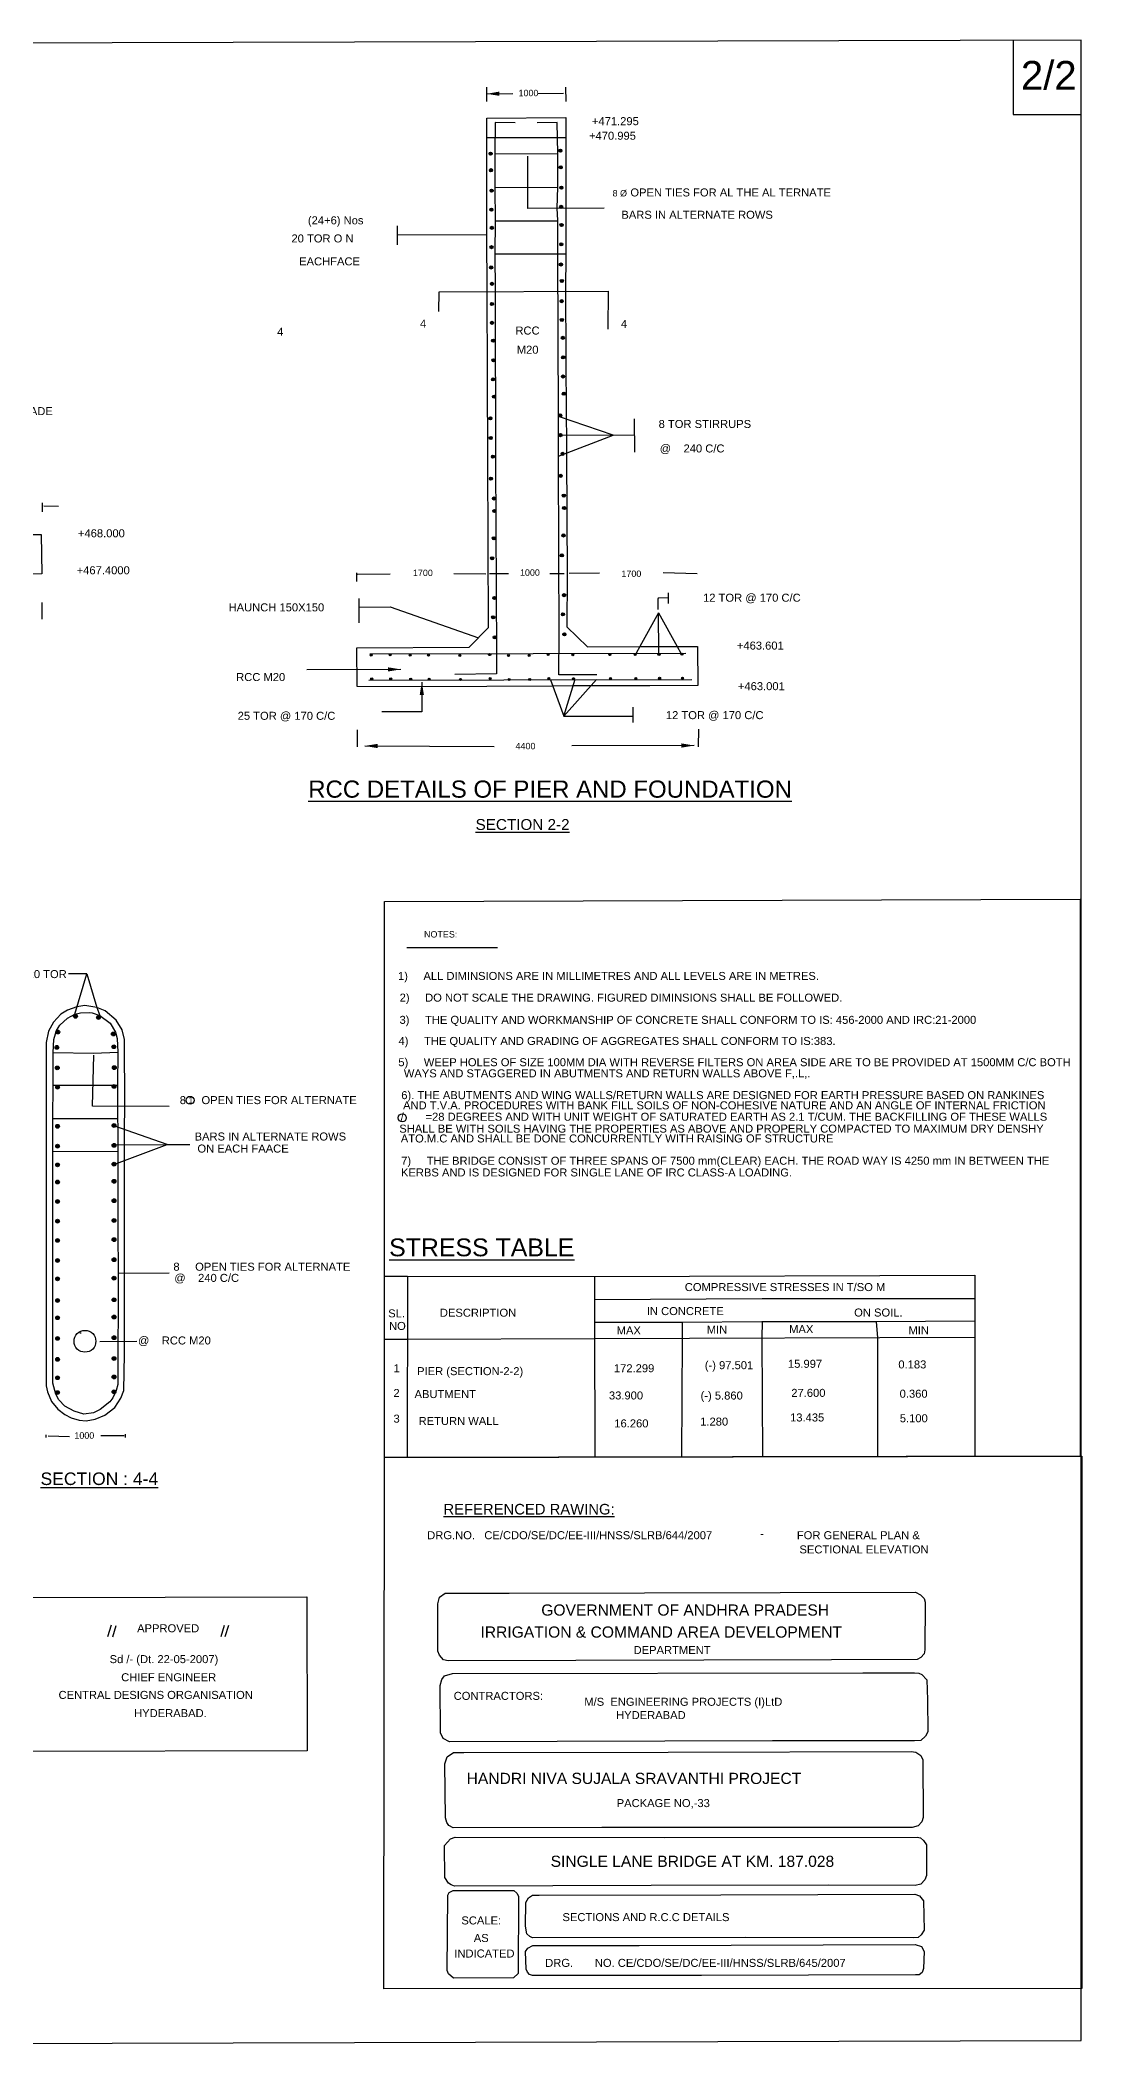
# Model space of a CAD drawing. Header units: metres. Extents: x 26925.7 to 27020.3, y 21622.1 to 21684.9.
# Drawn here: x 26987.8 to 27020.3, y 21622.1 to 21684.9 of the extents above; entities that cross this region are included whole.
import ezdxf

# ---------------------------------------------------------------- set-up
doc = ezdxf.new("R2010")
doc.units = ezdxf.units.M
doc.header["$MEASUREMENT"] = 0
doc.layers.add('DIMENSION', color=255, linetype='Continuous')
doc.styles.get("Standard").update_dxf_attribs({"font": 'arial.ttf'})
doc.styles.add('TIMES NEW ROMAN', font='times.ttf')
doc.dimstyles.new('ISO-25', dxfattribs={"dimtxt": 0.636364, "dimasz": 1, "dimexe": 1.25, "dimexo": 0.625, "dimtad": 0, "dimtih": 1, "dimtoh": 1, "dimlfac": 100, "dimtxsty": 'TIMES NEW ROMAN', "dimcen": 2.5, "dimadec": 0, "dimazin": 0, "dimtfac": 1, "dimtmove": 0, "dimatfit": 3, "dimfxl": 1, "dimarcsym": 0})
pattern_1 = [(50, (0, 0), (7.1726018, -0.6275213), [0.75, -8.25]), (355, (0, 0), (-1.3875133, 7.5219213), [0.6, -6.6]), (100.451444, (0.598, -0.052), (5.7850885, 6.8943999), [0.6374019, -7.0114211]), (46.1842, (0, 2), (10.6724133, -1.6551928), [1.125, -12.375]), (96.635635, (0.889, 1.862), (9.3466195, 9.741186), [0.9561034, -10.5171376]), (351.184164, (0, 2), (9.3466195, 9.741186), [0.9, -9.9]), (21, (1, 1.5), (5.9690705, -4.0261889), [0.75, -8.25]), (326, (1, 1.5), (2.4331533, 7.2515005), [0.6, -6.6]), (71.451445, (1.4974, 1.1645), (8.4022238, 3.2253115), [0.6374019, -7.0114211]), (37.5, (0, 0), (0.12159855, 3.32893854), [0, -6.52, 0, -6.7, 0, -6.625]), (7.5, (0, 0), (2.63069537, 3.94411712), [0, -3.82, 0, -6.37, 0, -2.525]), (327.5, (-2.23, 0), (5.33822436, -0.22554872), [0, -2.5, 0, -7.8, 0, -10.35]), (317.5, (-3.23, 0), (5.8318617, 1.0010498), [0, -3.25, 0, -5.18, 0, -7.35])]

msp = doc.modelspace()

# ---------------------------------------------------------------- hatches: boundary and pattern name
h = msp.add_hatch(color=7)
h.dxf.hatch_style = 1
h.paths.add_polyline_path([(27001.811, 21681.363, 1), (27001.91, 21681.363, 1)])
h = msp.add_hatch(color=7)
h.dxf.hatch_style = 1
h.paths.add_polyline_path([(27003.991, 21681.453, 1), (27004.089, 21681.453, 1)])
h = msp.add_hatch(color=7)
h.dxf.hatch_style = 1
h.paths.add_polyline_path([(27001.821, 21680.843, 1), (27001.92, 21680.843, 1)])
h = msp.add_hatch(color=7)
h.dxf.hatch_style = 1
h.paths.add_polyline_path([(27004.001, 21680.933, 1), (27004.099, 21680.933, 1)])
h = msp.add_hatch(color=7)
h.dxf.hatch_style = 1
h.paths.add_polyline_path([(27001.842, 21680.207, 1), (27001.941, 21680.207, 1)])
h = msp.add_hatch(color=7)
h.dxf.hatch_style = 1
h.paths.add_polyline_path([(27004.022, 21680.297, 1), (27004.12, 21680.297, 1)])
h = msp.add_hatch(color=7)
h.dxf.hatch_style = 1
h.paths.add_polyline_path([(27001.835, 21679.608, 1), (27001.934, 21679.608, 1)])
h = msp.add_hatch(color=7)
h.dxf.hatch_style = 1
h.paths.add_polyline_path([(27004.015, 21679.698, 1), (27004.113, 21679.698, 1)])
h = msp.add_hatch(color=7)
h.dxf.hatch_style = 1
h.paths.add_polyline_path([(27001.849, 21679.044, 1), (27001.948, 21679.044, 1)])
h = msp.add_hatch(color=7)
h.dxf.hatch_style = 1
h.paths.add_polyline_path([(27004.029, 21679.134, 1), (27004.127, 21679.134, 1)])
h = msp.add_hatch(color=7)
h.dxf.hatch_style = 1
h.paths.add_polyline_path([(27001.839, 21678.438, 1), (27001.937, 21678.438, 1)])
h = msp.add_hatch(color=7)
h.dxf.hatch_style = 1
h.paths.add_polyline_path([(27004.018, 21678.528, 1), (27004.117, 21678.528, 1)])
h = msp.add_hatch(color=7)
h.dxf.hatch_style = 1
h.paths.add_polyline_path([(27001.828, 21677.806, 1), (27001.927, 21677.806, 1)])
h = msp.add_hatch(color=7)
h.dxf.hatch_style = 1
h.paths.add_polyline_path([(27004.008, 21677.896, 1), (27004.106, 21677.896, 1)])
h = msp.add_hatch(color=7)
h.dxf.hatch_style = 1
h.paths.add_polyline_path([(27004.035, 21677.383, 1), (27004.134, 21677.383, 1)])
h = msp.add_hatch(color=7)
h.dxf.hatch_style = 1
h.paths.add_polyline_path([(27001.856, 21677.293, 1), (27001.955, 21677.293, 1)])
h = msp.add_hatch(color=7)
h.dxf.hatch_style = 1
h.paths.add_polyline_path([(27001.853, 21676.661, 1), (27001.951, 21676.661, 1)])
h = msp.add_hatch(color=7)
h.dxf.hatch_style = 1
h.paths.add_polyline_path([(27004.032, 21676.751, 1), (27004.131, 21676.751, 1)])
h = msp.add_hatch(color=7)
h.dxf.hatch_style = 1
h.paths.add_polyline_path([(27004.036, 21676.166, 1), (27004.134, 21676.166, 1)])
h = msp.add_hatch(color=7)
h.dxf.hatch_style = 1
h.paths.add_polyline_path([(27001.856, 21676.076, 1), (27001.955, 21676.076, 1)])
h = msp.add_hatch(color=7)
h.dxf.hatch_style = 1
h.paths.add_polyline_path([(27001.887, 21675.515, 1), (27001.986, 21675.515, 1)])
h = msp.add_hatch(color=7)
h.dxf.hatch_style = 1
h.paths.add_polyline_path([(27004.067, 21675.605, 1), (27004.165, 21675.605, 1)])
h = msp.add_hatch(color=7)
h.dxf.hatch_style = 1
h.paths.add_polyline_path([(27001.901, 21674.905, 1), (27002, 21674.905, 1)])
h = msp.add_hatch(color=7)
h.dxf.hatch_style = 1
h.paths.add_polyline_path([(27004.081, 21674.995, 1), (27004.18, 21674.995, 1)])
h = msp.add_hatch(color=7)
h.dxf.hatch_style = 1
h.paths.add_polyline_path([(27001.893, 21674.307, 1), (27001.991, 21674.307, 1)])
h = msp.add_hatch(color=7)
h.dxf.hatch_style = 1
h.paths.add_polyline_path([(27004.072, 21674.397, 1), (27004.171, 21674.397, 1)])
h = msp.add_hatch(color=7)
h.dxf.hatch_style = 1
h.paths.add_polyline_path([(27001.919, 21673.77, 1), (27002.018, 21673.77, 1)])
h = msp.add_hatch(color=7)
h.dxf.hatch_style = 1
h.paths.add_polyline_path([(27004.099, 21673.86, 1), (27004.197, 21673.86, 1)])
h = msp.add_hatch(color=7)
h.dxf.hatch_style = 1
h.paths.add_polyline_path([(27001.805, 21673.093, 1), (27001.903, 21673.093, 1)])
h = msp.add_hatch(color=7)
h.dxf.hatch_style = 1
h.paths.add_polyline_path([(27003.984, 21673.183, 1), (27004.083, 21673.183, 1)])
h = msp.add_hatch(color=7)
h.dxf.hatch_style = 1
h.paths.add_polyline_path([(27001.813, 21672.477, 1), (27001.912, 21672.477, 1)])
h = msp.add_hatch(color=7)
h.dxf.hatch_style = 1
h.paths.add_polyline_path([(27003.993, 21672.567, 1), (27004.091, 21672.567, 1)])
h = msp.add_hatch(color=7)
h.dxf.hatch_style = 1
h.paths.add_polyline_path([(27001.884, 21671.891, 1), (27001.983, 21671.891, 1)])
h = msp.add_hatch(color=7)
h.dxf.hatch_style = 1
h.paths.add_polyline_path([(27004.064, 21671.981, 1), (27004.162, 21671.981, 1)])
h = msp.add_hatch(color=7)
h.dxf.hatch_style = 1
h.paths.add_polyline_path([(27001.822, 21671.204, 1), (27001.921, 21671.204, 1)])
h = msp.add_hatch(color=7)
h.dxf.hatch_style = 1
h.paths.add_polyline_path([(27004.002, 21671.295, 1), (27004.1, 21671.295, 1)])
h = msp.add_hatch(color=7)
h.dxf.hatch_style = 1
h.paths.add_polyline_path([(27001.919, 21670.585, 1), (27002.018, 21670.585, 1)])
h = msp.add_hatch(color=7)
h.dxf.hatch_style = 1
h.paths.add_polyline_path([(27004.099, 21670.675, 1), (27004.197, 21670.675, 1)])
h = msp.add_hatch(color=7)
h.dxf.hatch_style = 1
h.paths.add_polyline_path([(27001.928, 21670.198, 1), (27002.027, 21670.198, 1)])
h = msp.add_hatch(color=7)
h.dxf.hatch_style = 1
h.paths.add_polyline_path([(27004.108, 21670.288, 1), (27004.206, 21670.288, 1)])
h = msp.add_hatch(color=7)
h.dxf.hatch_style = 1
h.paths.add_polyline_path([(27001.911, 21669.342, 1), (27002.009, 21669.342, 1)])
h = msp.add_hatch(color=7)
h.dxf.hatch_style = 1
h.paths.add_polyline_path([(27004.09, 21669.432, 1), (27004.189, 21669.432, 1)])
h = msp.add_hatch(color=7)
h.dxf.hatch_style = 1
h.paths.add_polyline_path([(27001.858, 21668.717, 1), (27001.956, 21668.717, 1)])
h = msp.add_hatch(color=7)
h.dxf.hatch_style = 1
h.paths.add_polyline_path([(27004.037, 21668.808, 1), (27004.136, 21668.808, 1)])
h = msp.add_hatch(color=7)
h.dxf.hatch_style = 1
h.paths.add_polyline_path([(27001.928, 21667.475, 1), (27002.027, 21667.475, 1)])
h = msp.add_hatch(color=7)
h.dxf.hatch_style = 1
h.paths.add_polyline_path([(27004.108, 21667.566, 1), (27004.206, 21667.566, 1)])
h = msp.add_hatch(color=7)
h.dxf.hatch_style = 1
h.paths.add_polyline_path([(27001.893, 21666.874, 1), (27001.992, 21666.874, 1)])
h = msp.add_hatch(color=7)
h.dxf.hatch_style = 1
h.paths.add_polyline_path([(27004.073, 21666.964, 1), (27004.171, 21666.964, 1)])
h = msp.add_hatch(color=7)
h.dxf.hatch_style = 1
h.paths.add_polyline_path([(27001.937, 21666.249, 1), (27002.036, 21666.249, 1)])
h = msp.add_hatch(color=7)
h.dxf.hatch_style = 1
h.paths.add_polyline_path([(27004.117, 21666.339, 1), (27004.215, 21666.339, 1)])
h = msp.add_hatch(color=7)
h.dxf.hatch_style = 1
h.paths.add_polyline_path([(26998.158, 21665.697, 1), (26998.093, 21665.697, 1)])
h = msp.add_hatch(color=7)
h.dxf.hatch_style = 1
h.paths.add_polyline_path([(26998.752, 21665.7, 1), (26998.687, 21665.7, 1)])
h = msp.add_hatch(color=7)
h.dxf.hatch_style = 1
h.paths.add_polyline_path([(26999.377, 21665.692, 1), (26999.312, 21665.692, 1)])
h = msp.add_hatch(color=7)
h.dxf.hatch_style = 1
h.paths.add_polyline_path([(26999.952, 21665.691, 1), (26999.887, 21665.691, 1)])
h = msp.add_hatch(color=7)
h.dxf.hatch_style = 1
h.paths.add_polyline_path([(27000.931, 21665.683, 1), (27000.866, 21665.683, 1)])
h = msp.add_hatch(color=7)
h.dxf.hatch_style = 1
h.paths.add_polyline_path([(27001.862, 21665.708, 1), (27001.797, 21665.708, 1)])
h = msp.add_hatch(color=7)
h.dxf.hatch_style = 1
h.paths.add_polyline_path([(27002.45, 21665.678, 1), (27002.385, 21665.678, 1)])
h = msp.add_hatch(color=7)
h.dxf.hatch_style = 1
h.paths.add_polyline_path([(27003.095, 21665.682, 1), (27003.03, 21665.682, 1)])
h = msp.add_hatch(color=7)
h.dxf.hatch_style = 1
h.paths.add_polyline_path([(27003.692, 21665.712, 1), (27003.627, 21665.712, 1)])
h = msp.add_hatch(color=7)
h.dxf.hatch_style = 1
h.paths.add_polyline_path([(27004.462, 21665.704, 1), (27004.397, 21665.704, 1)])
h = msp.add_hatch(color=7)
h.dxf.hatch_style = 1
h.paths.add_polyline_path([(27005.621, 21665.708, 1), (27005.556, 21665.708, 1)])
h = msp.add_hatch(color=7)
h.dxf.hatch_style = 1
h.paths.add_polyline_path([(27006.411, 21665.712, 1), (27006.346, 21665.712, 1)])
h = msp.add_hatch(color=7)
h.dxf.hatch_style = 1
h.paths.add_polyline_path([(27007.156, 21665.717, 1), (27007.091, 21665.717, 1)])
h = msp.add_hatch(color=7)
h.dxf.hatch_style = 1
h.paths.add_polyline_path([(27007.873, 21665.721, 1), (27007.808, 21665.721, 1)])
h = msp.add_hatch(color=7)
h.dxf.hatch_style = 1
h.paths.add_polyline_path([(26998.177, 21664.948, 1), (26998.112, 21664.948, 1)])
h = msp.add_hatch(color=7)
h.dxf.hatch_style = 1
h.paths.add_polyline_path([(26998.77, 21664.951, 1), (26998.705, 21664.951, 1)])
h = msp.add_hatch(color=7)
h.dxf.hatch_style = 1
h.paths.add_polyline_path([(26999.396, 21664.942, 1), (26999.331, 21664.942, 1)])
h = msp.add_hatch(color=7)
h.dxf.hatch_style = 1
h.paths.add_polyline_path([(26999.971, 21664.942, 1), (26999.906, 21664.942, 1)])
h = msp.add_hatch(color=7)
h.dxf.hatch_style = 1
h.paths.add_polyline_path([(27000.949, 21664.933, 1), (27000.884, 21664.933, 1)])
h = msp.add_hatch(color=7)
h.dxf.hatch_style = 1
h.paths.add_polyline_path([(27001.881, 21664.959, 1), (27001.816, 21664.959, 1)])
h = msp.add_hatch(color=7)
h.dxf.hatch_style = 1
h.paths.add_polyline_path([(27002.469, 21664.929, 1), (27002.404, 21664.929, 1)])
h = msp.add_hatch(color=7)
h.dxf.hatch_style = 1
h.paths.add_polyline_path([(27003.114, 21664.933, 1), (27003.049, 21664.933, 1)])
h = msp.add_hatch(color=7)
h.dxf.hatch_style = 1
h.paths.add_polyline_path([(27003.711, 21664.963, 1), (27003.646, 21664.963, 1)])
h = msp.add_hatch(color=7)
h.dxf.hatch_style = 1
h.paths.add_polyline_path([(27004.481, 21664.955, 1), (27004.416, 21664.955, 1)])
h = msp.add_hatch(color=7)
h.dxf.hatch_style = 1
h.paths.add_polyline_path([(27005.64, 21664.959, 1), (27005.575, 21664.959, 1)])
h = msp.add_hatch(color=7)
h.dxf.hatch_style = 1
h.paths.add_polyline_path([(27006.43, 21664.963, 1), (27006.365, 21664.963, 1)])
h = msp.add_hatch(color=7)
h.dxf.hatch_style = 1
h.paths.add_polyline_path([(27007.174, 21664.968, 1), (27007.109, 21664.968, 1)])
h = msp.add_hatch(color=7)
h.dxf.hatch_style = 1
h.paths.add_polyline_path([(27007.891, 21664.972, 1), (27007.826, 21664.972, 1)])
at = {"layer": 'DIMENSION', "ltscale": 0.02}
h = msp.add_hatch(color=256, dxfattribs=at)
h.dxf.hatch_style = 1
h.paths.add_polyline_path([(26988.945, 21654.406, 1), (26988.827, 21654.406, 1)])
h = msp.add_hatch(color=256, dxfattribs=at)
h.dxf.hatch_style = 1
h.paths.add_polyline_path([(26989.661, 21654.368, 1), (26989.544, 21654.368, 1)])
h = msp.add_hatch(color=256, dxfattribs=at)
h.dxf.hatch_style = 1
h.paths.add_polyline_path([(26988.392, 21653.916, 1), (26988.274, 21653.916, 1)])
h = msp.add_hatch(color=256, dxfattribs=at)
h.dxf.hatch_style = 1
h.paths.add_polyline_path([(26990.128, 21653.854, 1), (26990.01, 21653.854, 1)])
h = msp.add_hatch(color=256, dxfattribs=at)
h.dxf.hatch_style = 1
h.paths.add_polyline_path([(26988.363, 21653.435, 1), (26988.245, 21653.435, 1)])
h = msp.add_hatch(color=256, dxfattribs=at)
h.dxf.hatch_style = 1
h.paths.add_polyline_path([(26990.142, 21653.455, 1), (26990.025, 21653.455, 1)])
h = msp.add_hatch(color=256, dxfattribs=at)
h.dxf.hatch_style = 1
h.paths.add_polyline_path([(26988.374, 21652.794, 1), (26988.256, 21652.794, 1)])
h = msp.add_hatch(color=256, dxfattribs=at)
h.dxf.hatch_style = 1
h.paths.add_polyline_path([(26990.157, 21652.802, 1), (26990.039, 21652.802, 1)])
h = msp.add_hatch(color=256, dxfattribs=at)
h.dxf.hatch_style = 1
h.paths.add_polyline_path([(26988.383, 21652.192, 1), (26988.265, 21652.192, 1)])
h = msp.add_hatch(color=256, dxfattribs=at)
h.dxf.hatch_style = 1
h.paths.add_polyline_path([(26990.148, 21652.216, 1), (26990.03, 21652.216, 1)])
h = msp.add_hatch(color=256, dxfattribs=at)
h.dxf.hatch_style = 1
h.paths.add_polyline_path([(26988.383, 21650.97, 1), (26988.265, 21650.97, 1)])
h = msp.add_hatch(color=256, dxfattribs=at)
h.dxf.hatch_style = 1
h.paths.add_polyline_path([(26990.148, 21650.994, 1), (26990.03, 21650.994, 1)])
h = msp.add_hatch(color=256, dxfattribs=at)
h.dxf.hatch_style = 1
h.paths.add_polyline_path([(26988.383, 21650.35, 1), (26988.265, 21650.35, 1)])
h = msp.add_hatch(color=256, dxfattribs=at)
h.dxf.hatch_style = 1
h.paths.add_polyline_path([(26988.383, 21649.763, 1), (26988.265, 21649.763, 1)])
h = msp.add_hatch(color=256, dxfattribs=at)
h.dxf.hatch_style = 1
h.paths.add_polyline_path([(26990.148, 21650.373, 1), (26990.03, 21650.373, 1)])
h = msp.add_hatch(color=256, dxfattribs=at)
h.dxf.hatch_style = 1
h.paths.add_polyline_path([(26990.148, 21649.786, 1), (26990.03, 21649.786, 1)])
h = msp.add_hatch(color=256, dxfattribs=at)
h.dxf.hatch_style = 1
h.paths.add_polyline_path([(26988.383, 21649.229, 1), (26988.265, 21649.229, 1)])
h = msp.add_hatch(color=256, dxfattribs=at)
h.dxf.hatch_style = 1
h.paths.add_polyline_path([(26990.148, 21649.252, 1), (26990.03, 21649.252, 1)])
h = msp.add_hatch(color=256, dxfattribs=at)
h.dxf.hatch_style = 1
h.paths.add_polyline_path([(26988.383, 21648.62, 1), (26988.265, 21648.62, 1)])
h = msp.add_hatch(color=256, dxfattribs=at)
h.dxf.hatch_style = 1
h.paths.add_polyline_path([(26990.148, 21648.644, 1), (26990.03, 21648.644, 1)])
h = msp.add_hatch(color=256, dxfattribs=at)
h.dxf.hatch_style = 1
h.paths.add_polyline_path([(26988.383, 21648.004, 1), (26988.265, 21648.004, 1)])
h = msp.add_hatch(color=256, dxfattribs=at)
h.dxf.hatch_style = 1
h.paths.add_polyline_path([(26990.148, 21648.027, 1), (26990.03, 21648.027, 1)])
h = msp.add_hatch(color=256, dxfattribs=at)
h.dxf.hatch_style = 1
h.paths.add_polyline_path([(26988.383, 21647.404, 1), (26988.265, 21647.404, 1)])
h = msp.add_hatch(color=256, dxfattribs=at)
h.dxf.hatch_style = 1
h.paths.add_polyline_path([(26990.148, 21647.428, 1), (26990.03, 21647.428, 1)])
h = msp.add_hatch(color=256, dxfattribs=at)
h.dxf.hatch_style = 1
h.paths.add_polyline_path([(26988.383, 21646.778, 1), (26988.265, 21646.778, 1)])
h = msp.add_hatch(color=256, dxfattribs=at)
h.dxf.hatch_style = 1
h.paths.add_polyline_path([(26990.148, 21646.802, 1), (26990.03, 21646.802, 1)])
h = msp.add_hatch(color=256, dxfattribs=at)
h.dxf.hatch_style = 1
h.paths.add_polyline_path([(26988.383, 21646.203, 1), (26988.265, 21646.203, 1)])
h = msp.add_hatch(color=256, dxfattribs=at)
h.dxf.hatch_style = 1
h.paths.add_polyline_path([(26990.148, 21646.226, 1), (26990.03, 21646.226, 1)])
h = msp.add_hatch(color=256, dxfattribs=at)
h.dxf.hatch_style = 1
h.paths.add_polyline_path([(26988.383, 21645.526, 1), (26988.265, 21645.526, 1)])
h = msp.add_hatch(color=256, dxfattribs=at)
h.dxf.hatch_style = 1
h.paths.add_polyline_path([(26990.148, 21645.55, 1), (26990.03, 21645.55, 1)])
h = msp.add_hatch(color=256, dxfattribs=at)
h.dxf.hatch_style = 1
h.paths.add_polyline_path([(26988.383, 21644.987, 1), (26988.265, 21644.987, 1)])
h = msp.add_hatch(color=256, dxfattribs=at)
h.dxf.hatch_style = 1
h.paths.add_polyline_path([(26990.148, 21645.01, 1), (26990.03, 21645.01, 1)])
h = msp.add_hatch(color=256, dxfattribs=at)
h.dxf.hatch_style = 1
h.paths.add_polyline_path([(26988.383, 21644.341, 1), (26988.265, 21644.341, 1)])
h = msp.add_hatch(dxfattribs=at)
h.set_pattern_fill('AR-CONC', color=256)
h.set_pattern_definition(pattern_1)
h.paths.add_polyline_path([(26989.522, 21644.252, 1), (26988.84, 21644.252, 1)])
h = msp.add_hatch(dxfattribs=at)
h.set_pattern_fill('AR-CONC', color=256)
h.set_pattern_definition(pattern_1)
h.paths.add_polyline_path([(26988.84, 21644.252, 1), (26989.522, 21644.252, 1)])
h = msp.add_hatch(dxfattribs=at)
h.set_pattern_fill('AR-CONC', color=256)
h.set_pattern_definition(pattern_1)
h.paths.add_polyline_path([(26988.84, 21644.252, 1), (26989.522, 21644.252, 1)])
h = msp.add_hatch(dxfattribs=at)
h.set_pattern_fill('AR-CONC', color=256)
h.set_pattern_definition(pattern_1)
h.paths.add_polyline_path([(26988.84, 21644.252, 1), (26989.522, 21644.252, 1)])
h = msp.add_hatch(dxfattribs=at)
h.set_pattern_fill('AR-CONC', color=256, scale=25)
h.set_pattern_definition([(50, (0, 0), (179.31505, -15.68803), [18.75, -206.25]), (355, (0, 0), (-34.6878, 188.048), [15, -165]), (100.45144, (14.94, -1.3), (144.6272, 172.36), [15.93505, -175.2855]), (46.1842, (0, 50), (266.8103, -41.3798), [28.125, -309.375]), (96.6356, (22.23, 46.55), (233.6655, 243.5297), [23.9026, -262.9284]), (351.1842, (0, 50), (233.6655, 243.5297), [22.5, -247.5]), (21, (25, 37.5), (149.22676, -100.6547), [18.75, -206.25]), (326, (25, 37.5), (60.8288, 181.2875), [15, -165]), (71.45144, (37.44, 29.11), (210.0556, 80.6328), [15.935, -175.2855]), (37.5, (0, 0), (3.03996, 83.22346), [0, -163, 0, -167.5, 0, -165.625]), (7.5, (0, 0), (65.76738, 98.60293), [0, -95.5, 0, -159.25, 0, -63.125]), (327.5, (-55.75, 0), (133.45561, -5.63872), [0, -62.5, 0, -195, 0, -258.75]), (317.5, (-80.75, 0), (145.79654, 25.02625), [0, -81.25, 0, -129.5, 0, -183.75])])
h.paths.add_polyline_path([(26988.84, 21644.252, 1), (26989.522, 21644.252, 1)])
h = msp.add_hatch(color=256, dxfattribs=at)
h.dxf.hatch_style = 1
h.paths.add_polyline_path([(26990.148, 21644.365, 1), (26990.03, 21644.365, 1)])
h = msp.add_hatch(color=256, dxfattribs=at)
h.dxf.hatch_style = 1
h.paths.add_polyline_path([(26988.383, 21643.688, 1), (26988.265, 21643.688, 1)])
h = msp.add_hatch(color=256, dxfattribs=at)
h.dxf.hatch_style = 1
h.paths.add_polyline_path([(26990.148, 21643.712, 1), (26990.03, 21643.712, 1)])
h = msp.add_hatch(color=256, dxfattribs=at)
h.dxf.hatch_style = 1
h.paths.add_polyline_path([(26988.383, 21643.113, 1), (26988.265, 21643.113, 1)])
h = msp.add_hatch(color=256, dxfattribs=at)
h.dxf.hatch_style = 1
h.paths.add_polyline_path([(26990.148, 21643.137, 1), (26990.03, 21643.137, 1)])
h = msp.add_hatch(color=256, dxfattribs=at)
h.dxf.hatch_style = 1
h.paths.add_polyline_path([(26988.383, 21642.65, 1), (26988.265, 21642.65, 1)])
h = msp.add_hatch(color=256, dxfattribs=at)
h.dxf.hatch_style = 1
h.paths.add_polyline_path([(26990.148, 21642.674, 1), (26990.03, 21642.674, 1)])

# ---------------------------------------------------------------- linework, layer by layer
for centre, radius in [((27001.86, 21681.363), 0.0493), ((27004.04, 21681.453), 0.0493), ((27001.871, 21680.843), 0.0493), ((27004.05, 21680.933), 0.0493), ((27001.891, 21680.207), 0.0493), ((27004.071, 21680.297), 0.0493), ((27001.885, 21679.608), 0.0493), ((27004.064, 21679.698), 0.0493), ((27001.898, 21679.044), 0.0493), ((27004.078, 21679.134), 0.0493), ((27001.888, 21678.438), 0.0493), ((27004.068, 21678.528), 0.0493), ((27001.878, 21677.806), 0.0493), ((27004.057, 21677.896), 0.0493), ((27004.085, 21677.383), 0.0493), ((27001.905, 21677.293), 0.0493), ((27001.902, 21676.661), 0.0493), ((27004.081, 21676.751), 0.0493), ((27004.085, 21676.166), 0.0493), ((27001.905, 21676.076), 0.0493), ((27001.937, 21675.515), 0.0493), ((27004.116, 21675.605), 0.0493), ((27001.951, 21674.905), 0.0493), ((27004.13, 21674.995), 0.0493), ((27001.942, 21674.307), 0.0493), ((27004.121, 21674.397), 0.0493), ((27001.968, 21673.77), 0.0493), ((27004.148, 21673.86), 0.0493), ((27001.854, 21673.093), 0.0493), ((27004.033, 21673.183), 0.0493), ((27001.863, 21672.477), 0.0493), ((27004.042, 21672.567), 0.0493), ((27001.933, 21671.891), 0.0493), ((27004.113, 21671.981), 0.0493), ((27001.872, 21671.204), 0.0493), ((27004.051, 21671.295), 0.0493), ((27001.969, 21670.585), 0.0493), ((27004.148, 21670.675), 0.0493), ((27001.977, 21670.198), 0.0493), ((27004.157, 21670.288), 0.0493), ((27001.96, 21669.342), 0.0493), ((27004.139, 21669.432), 0.0493), ((27001.907, 21668.717), 0.0493), ((27004.087, 21668.808), 0.0493), ((27001.978, 21667.475), 0.0493), ((27004.157, 21667.566), 0.0493), ((27001.942, 21666.874), 0.0493), ((27004.122, 21666.964), 0.0493), ((27001.987, 21666.249), 0.0493), ((27004.166, 21666.339), 0.0493), ((26998.126, 21665.697), 0.0325), ((26998.719, 21665.7), 0.0325), ((26999.345, 21665.692), 0.0325), ((26999.919, 21665.691), 0.0325), ((27000.898, 21665.683), 0.0325), ((27001.83, 21665.708), 0.0325), ((27002.418, 21665.678), 0.0325), ((27003.063, 21665.682), 0.0325), ((27003.66, 21665.712), 0.0325), ((27004.43, 21665.704), 0.0325), ((27005.589, 21665.708), 0.0325), ((27006.379, 21665.712), 0.0325), ((27007.123, 21665.717), 0.0325), ((27007.84, 21665.721), 0.0325), ((26998.144, 21664.948), 0.0325), ((26998.738, 21664.951), 0.0325), ((26999.363, 21664.942), 0.0325), ((26999.938, 21664.942), 0.0325), ((27000.917, 21664.933), 0.0325), ((27001.848, 21664.959), 0.0325), ((27002.437, 21664.929), 0.0325), ((27003.082, 21664.933), 0.0325), ((27003.678, 21664.963), 0.0325), ((27004.449, 21664.955), 0.0325), ((27005.608, 21664.959), 0.0325), ((27006.397, 21664.963), 0.0325), ((27007.142, 21664.968), 0.0325), ((27007.859, 21664.972), 0.0325)]:
    msp.add_circle(centre, radius)
msp.add_line((26999.246, 21656.554), (27002.071, 21656.555), dxfattribs=at)
at = {"layer": 'DIMENSION'}
for p, q in [((26993.565, 21635.03), (26993.677, 21635.381)), ((26990.001, 21635.38), (26989.882, 21635.016)), ((26990.052, 21635.016), (26990.153, 21635.376)), ((26993.527, 21635.374), (26993.425, 21635.02))]:
    msp.add_line(p, q, dxfattribs=at)
at = {"layer": 'DIMENSION', "ltscale": 0.02}
msp.add_lwpolyline([(27020.323, 21684.907), (26925.65, 21684.649), (26925.65, 21622.145), (27020.323, 21622.402)], close=True, dxfattribs=at)
for points in [[(27018.19, 21684.901), (27018.19, 21682.583), (27020.323, 21682.583)], [(27001.732, 21683.442), (27001.732, 21682.986)], [(27004.138, 21683.243), (27003.341, 21683.234)], [(27004.204, 21683.44), (27004.208, 21682.991)], [(27008.328, 21665.959), (27008.34, 21664.744), (27006.835, 21664.73), (27004.98, 21664.73), (27004.444, 21664.73), (27003.771, 21664.719), (26999.711, 21664.702), (26997.692, 21664.707), (26997.677, 21665.924), (27001.189, 21665.936), (27001.789, 21666.557), (27001.749, 21677.057), (27001.74, 21678.831), (27001.747, 21681.861), (27001.742, 21682.471)], [(27001.742, 21682.471), (27004.207, 21682.489), (27004.207, 21682.455), (27004.214, 21679.641), (27004.213, 21678.233), (27004.199, 21677.073), (27004.219, 21673.075), (27004.236, 21672.533), (27004.236, 21671.966), (27004.253, 21668.162), (27004.243, 21666.575), (27004.889, 21665.951), (27006.525, 21665.957), (27007.108, 21665.957), (27007.692, 21665.958), (27008.328, 21665.959)], [(27002.625, 21682.323), (27002.003, 21682.33), (27001.989, 21681.351), (27001.996, 21680.299), (27001.998, 21679.259), (27001.996, 21678.229), (27002.005, 21677.056), (27002.017, 21671.732), (27002.039, 21665.733), (27002.046, 21665.103), (27000.737, 21665.086)], [(27001.747, 21681.861), (27004.208, 21681.861)], [(27005.177, 21665.078), (27003.99, 21665.076), (27004.007, 21666.361), (27003.988, 21668.839), (27003.983, 21671.916), (27003.977, 21672.553), (27003.98, 21673.167), (27003.957, 21678.227), (27003.956, 21679.269), (27003.945, 21679.662), (27003.958, 21680.311), (27003.956, 21681.361), (27003.944, 21682.332), (27003.319, 21682.328)], [(27001.989, 21681.351), (27003.956, 21681.361)], [(27005.408, 21679.655), (27003.019, 21679.646), (27003.02, 21681.283)], [(27001.996, 21680.299), (27003.958, 21680.311)], [(26998.942, 21679.11), (26998.939, 21678.509)], [(26998.942, 21678.827), (27001.74, 21678.831)], [(27001.998, 21679.259), (27003.956, 21679.259)], [(27001.996, 21678.229), (27004.213, 21678.229)], [(27000.245, 21676.428), (27000.252, 21677.039), (27005.536, 21677.064), (27005.523, 21675.881)], [(27006.354, 21672.55), (27005.688, 21672.568), (27003.98, 21673.152)], [(27006.352, 21673.077), (27006.356, 21672.034)], [(27005.688, 21672.568), (27003.977, 21672.553)], [(27003.983, 21671.906), (27005.688, 21672.568)], [(26987.841, 21670.45), (26987.845, 21670.168)], [(26988.356, 21670.336), (26987.895, 21670.344)], [(26987.007, 21669.465), (26987.816, 21669.46), (26987.837, 21668.234), (26984.135, 21668.214), (26981.073, 21668.21), (26981.07, 21669.422), (26981.113, 21669.43), (26982.354, 21669.433)], [(26997.668, 21668.261), (26997.671, 21667.993)], [(26997.704, 21668.223), (26998.716, 21668.227)], [(27001.706, 21668.223), (27000.711, 21668.235)], [(27001.828, 21668.244), (27002.414, 21668.246)], [(27003.713, 21668.246), (27004.163, 21668.247)], [(27004.315, 21668.249), (27005.263, 21668.264)], [(27008.318, 21668.237), (27007.251, 21668.262)], [(26997.74, 21667.466), (26997.745, 21666.702)], [(27007.408, 21667.479), (27007.097, 21667.475), (27007.082, 21667.444), (27007.091, 21667.114)], [(27007.408, 21667.634), (27007.409, 21667.304)], [(26987.832, 21667.332), (26987.836, 21666.82)], [(26997.742, 21667.191), (26998.721, 21667.198)], [(26998.721, 21667.198), (27001.479, 21666.237)], [(27007.105, 21667.016), (27006.525, 21665.957), (27006.411, 21665.748)], [(27007.121, 21665.75), (27007.105, 21667.016)], [(27007.105, 21667.016), (27007.692, 21665.958), (27007.807, 21665.751)], [(26998.083, 21665.728), (27003.191, 21665.743), (27007.959, 21665.751)], [(26998.057, 21664.914), (27002.277, 21664.918), (27008.147, 21664.929)], [(27003.727, 21664.924), (27004.151, 21663.789)], [(27004.151, 21663.789), (27004.507, 21664.937)], [(27005.17, 21664.933), (27004.151, 21663.789)], [(26999.706, 21663.92), (26998.464, 21663.92)], [(27004.151, 21663.789), (27006.304, 21663.788)], [(27006.308, 21664.063), (27006.304, 21663.788), (27006.305, 21663.589)], [(26997.693, 21663.353), (26997.687, 21662.831)], [(27008.359, 21663.377), (27008.343, 21662.828)], [(26998.547, 21657.998), (27020.289, 21658.066), (27020.29, 21640.665), (26998.543, 21640.618), (26998.547, 21657.998)], [(26989.24, 21655.735), (26988.669, 21655.738)], [(26988.863, 21654.477), (26988.863, 21654.477), (26989.24, 21655.735), (26989.555, 21654.682), (26989.641, 21654.429)], [(26989.217, 21641.77), (26989.503, 21641.818), (26989.8, 21641.945), (26990.113, 21642.188), (26990.298, 21642.47), (26990.391, 21642.712), (26990.419, 21643.854), (26990.42, 21644.28), (26990.419, 21646.389), (26990.421, 21649.878), (26990.414, 21650.399), (26990.414, 21650.867), (26990.424, 21651.593), (26990.419, 21653.682), (26990.339, 21653.988), (26990.156, 21654.291), (26989.817, 21654.582), (26989.555, 21654.682), (26989.181, 21654.74), (26988.925, 21654.699), (26988.636, 21654.6), (26988.426, 21654.476), (26988.202, 21654.226), (26988.041, 21653.938), (26987.967, 21653.589), (26987.963, 21653.248), (26987.97, 21650.858), (26987.972, 21647.991), (26987.969, 21643.175), (26987.969, 21642.864), (26988.013, 21642.669), (26988.135, 21642.375), (26988.336, 21642.132), (26988.553, 21641.962), (26988.748, 21641.859), (26989.002, 21641.784), (26989.217, 21641.77)], [(26988.863, 21654.477), (26989.041, 21654.517), (26989.308, 21654.521), (26989.41, 21654.51), (26989.641, 21654.429), (26989.966, 21654.19), (26990.132, 21653.911), (26990.191, 21653.713), (26990.206, 21653.289), (26990.197, 21652.262), (26990.199, 21651.6), (26990.198, 21651.212), (26990.204, 21650.941), (26990.208, 21650.416), (26990.208, 21650.19), (26990.205, 21649.801), (26990.207, 21649.252), (26990.21, 21647.716), (26990.214, 21646.379), (26990.203, 21642.897), (26990.158, 21642.719), (26990.051, 21642.487), (26989.954, 21642.363), (26989.658, 21642.117), (26989.443, 21642.014), (26989.145, 21641.975), (26988.84, 21642.067), (26988.548, 21642.22), (26988.359, 21642.422), (26988.266, 21642.599), (26988.18, 21642.948), (26988.177, 21645.293), (26988.181, 21650.187), (26988.18, 21651.213), (26988.182, 21652.258), (26988.186, 21653.272), (26988.205, 21653.681), (26988.291, 21653.965), (26988.397, 21654.125), (26988.631, 21654.352), (26988.863, 21654.477)], [(26988.186, 21653.272), (26989.449, 21653.26), (26990.206, 21653.289)], [(26991.808, 21651.586), (26989.416, 21651.599), (26989.454, 21653.196)], [(26988.182, 21652.258), (26990.197, 21652.258)], [(26988.18, 21651.213), (26990.198, 21651.212)], [(26990.083, 21649.774), (26991.753, 21650.399), (26990.083, 21650.98)], [(26988.181, 21650.187), (26990.208, 21650.19)], [(26990.083, 21650.387), (26991.753, 21650.399), (26992.454, 21650.399)], [(26990.214, 21646.379), (26991.808, 21646.386)], [(26998.545, 21646.289), (26999.264, 21646.286), (27005.103, 21646.281), (27016.998, 21646.322), (27016.999, 21645.588), (27016.999, 21644.884), (27016.999, 21644.355), (27016.999, 21640.665)], [(26999.264, 21646.286), (26999.247, 21640.62)], [(27005.103, 21646.281), (27005.103, 21644.851), (27005.118, 21640.635)], [(27005.103, 21645.561), (27010.346, 21645.586), (27016.999, 21645.588)], [(27005.102, 21644.851), (27007.847, 21644.848), (27010.336, 21644.871), (27013.907, 21644.875), (27016.999, 21644.891)], [(27007.847, 21644.848), (27007.847, 21644.348), (27007.829, 21640.642)], [(27010.346, 21644.871), (27010.336, 21644.356), (27010.355, 21640.648)], [(27013.907, 21644.875), (27013.949, 21644.361), (27013.956, 21640.657)], [(26989.643, 21644.249), (26990.8, 21644.252)], [(26987.962, 21641.326), (26987.957, 21641.246)], [(26988.033, 21641.293), (26988.7, 21641.28)], [(26990.408, 21641.293), (26989.676, 21641.298)], [(26990.434, 21641.349), (26990.442, 21641.248)], [(26998.543, 21640.618), (27020.34, 21640.665), (27020.337, 21624.033), (26998.525, 21624.02), (26998.543, 21640.618)], [(26987.257, 21636.251), (26996.117, 21636.268), (26996.129, 21631.454), (26987.235, 21631.44), (26987.257, 21636.251)], [(27000.206, 21636.05), (27000.267, 21636.255), (27000.44, 21636.379), (27002.443, 21636.382), (27015.143, 21636.411), (27015.292, 21636.335), (27015.407, 21636.211), (27015.444, 21636.103), (27015.436, 21634.614), (27015.407, 21634.489), (27015.312, 21634.377), (27015.196, 21634.31), (27012.52, 21634.299), (27000.531, 21634.267), (27000.384, 21634.297), (27000.259, 21634.443), (27000.209, 21634.575), (27000.206, 21636.05)], [(27000.283, 21633.494), (27000.34, 21633.683), (27000.414, 21633.794), (27000.664, 21633.872), (27013.492, 21633.894), (27015.11, 21633.892), (27015.24, 21633.88), (27015.339, 21633.836), (27015.496, 21633.673), (27015.515, 21633.044), (27015.524, 21632.048), (27015.455, 21631.91), (27015.306, 21631.78), (27015.106, 21631.766), (27010.666, 21631.767), (27000.571, 21631.742), (27000.374, 21631.844), (27000.298, 21632.014), (27000.283, 21633.494)], [(27000.429, 21631.047), (27000.5, 21631.271), (27000.701, 21631.4), (27001.026, 21631.4), (27007.414, 21631.418), (27015, 21631.432), (27015.15, 21631.415), (27015.307, 21631.31), (27015.373, 21631.171), (27015.38, 21629.371), (27015.336, 21629.233), (27015.226, 21629.113), (27015.04, 21629.061), (27005.341, 21629.055), (27000.687, 21629.054), (27000.556, 21629.118), (27000.488, 21629.212), (27000.445, 21629.363), (27000.429, 21631.047)], [(27000.42, 21628.501), (27000.609, 21628.71), (27000.756, 21628.753), (27007.289, 21628.746), (27015.195, 21628.763), (27015.302, 21628.736), (27015.39, 21628.653), (27015.483, 21628.52), (27015.489, 21627.556), (27015.434, 21627.423), (27015.312, 21627.289), (27015.129, 21627.248), (27012.424, 21627.261), (27006.88, 21627.243), (27000.731, 21627.231), (27000.624, 21627.269), (27000.54, 21627.321), (27000.425, 21627.502), (27000.42, 21628.501)], [(27000.521, 21626.949), (27000.567, 21627.034), (27000.692, 21627.093), (27002.587, 21627.091), (27002.682, 21627.01), (27002.735, 21626.916), (27002.718, 21624.503), (27002.576, 21624.36), (27000.698, 21624.355), (27000.545, 21624.485), (27000.507, 21624.593), (27000.521, 21626.949)], [(27002.956, 21626.719), (27003.04, 21626.864), (27003.171, 21626.946), (27003.375, 21626.946), (27009.056, 21626.952), (27015.124, 21626.973), (27015.268, 21626.93), (27015.394, 21626.766), (27015.408, 21625.849), (27015.322, 21625.711), (27015.222, 21625.622), (27015.076, 21625.611), (27009.828, 21625.623), (27003.169, 21625.61), (27003.088, 21625.653), (27002.99, 21625.741), (27002.946, 21625.973), (27002.956, 21626.719)], [(27002.951, 21625.183), (27003.021, 21625.29), (27003.181, 21625.374), (27006.503, 21625.375), (27015.133, 21625.4), (27015.332, 21625.339), (27015.407, 21625.19), (27015.395, 21624.652), (27015.345, 21624.527), (27015.258, 21624.456), (27015.136, 21624.456), (27008.45, 21624.438), (27003.171, 21624.436), (27003.075, 21624.463), (27003.011, 21624.542), (27002.969, 21624.629), (27002.951, 21625.183)]]:
    msp.add_lwpolyline(points, dxfattribs=at)
at = {"layer": 'DIMENSION'}
msp.add_lwpolyline([(26998.544, 21644.322), (26999.258, 21644.32), (27005.108, 21644.339), (27016.999, 21644.377)], dxfattribs=at)
at = {"layer": 'DIMENSION', "ltscale": 0.02}
for centre, radius in [((26988.886, 21654.406), 0.0589), ((26989.602, 21654.368), 0.0589), ((26988.333, 21653.916), 0.0589), ((26990.069, 21653.854), 0.0589), ((26988.304, 21653.435), 0.0589), ((26990.083, 21653.455), 0.0589), ((26988.315, 21652.794), 0.0589), ((26990.098, 21652.802), 0.0589), ((26988.324, 21652.192), 0.0589), ((26990.089, 21652.216), 0.0589), ((26992.466, 21651.783), 0.123), ((26999.099, 21651.234), 0.126), ((26988.324, 21650.97), 0.0589), ((26990.089, 21650.994), 0.0589), ((26988.324, 21650.35), 0.0589), ((26988.324, 21649.763), 0.0589), ((26990.089, 21650.373), 0.0589), ((26990.089, 21649.786), 0.0589), ((26988.324, 21649.229), 0.0589), ((26990.089, 21649.252), 0.0589), ((26988.324, 21648.62), 0.0589), ((26990.089, 21648.644), 0.0589), ((26988.324, 21648.004), 0.0589), ((26990.089, 21648.027), 0.0589), ((26988.324, 21647.404), 0.0589), ((26990.089, 21647.428), 0.0589), ((26988.324, 21646.778), 0.0589), ((26990.089, 21646.802), 0.0589), ((26988.324, 21646.203), 0.0589), ((26990.089, 21646.226), 0.0589), ((26988.324, 21645.526), 0.0589), ((26990.089, 21645.55), 0.0589), ((26988.324, 21644.987), 0.0589), ((26990.089, 21645.01), 0.0589), ((26988.324, 21644.341), 0.0589), ((26989.181, 21644.252), 0.341), ((26990.089, 21644.365), 0.0589), ((26988.324, 21643.688), 0.0589), ((26990.089, 21643.712), 0.0589), ((26988.324, 21643.113), 0.0589), ((26990.089, 21643.137), 0.0589), ((26988.324, 21642.65), 0.0589), ((26990.089, 21642.674), 0.0589)]:
    msp.add_circle(centre, radius, dxfattribs=at)

# ---------------------------------------------------------------- texts
at = {"layer": 'DIMENSION'}
for s, height, p in [('+471.295', 0.25, (27005.026, 21682.251)), ('+470.995', 0.25, (27004.936, 21681.796)), ('8 ', 0.2, (27005.673, 21680.024)), ('Ø', 0.2, (27005.906, 21680.024)), (' OPEN TIES FOR AL THE AL TERNATE', 0.25, (27006.132, 21680.024)), ('(24+6) Nos', 0.25, (26996.149, 21679.153)), ('BARS IN ALTERNATE ROWS', 0.25, (27005.947, 21679.327)), ('20 TOR O N', 0.25, (26995.635, 21678.587)), ('EACHFACE', 0.25, (26995.875, 21677.87)), ('4', 0.25, (26999.652, 21675.926)), ('4', 0.25, (26995.189, 21675.674)), ('RCC', 0.25, (27002.635, 21675.709)), ('4', 0.25, (27005.934, 21675.918)), ('M20', 0.25, (27002.678, 21675.11)), ('GRADE', 0.25, (26986.934, 21673.191)), ('8 TOR STIRRUPS', 0.25, (27007.111, 21672.79)), ('@    240 C/C', 0.25, (27007.147, 21672.025)), ('+468.000', 0.25, (26988.961, 21669.374)), ('+467.4000', 0.25, (26988.921, 21668.218)), ('12 TOR @ 170 C/C', 0.25, (27008.5, 21667.361)), ('HAUNCH 150X150', 0.25, (26993.67, 21667.059)), ('+463.601', 0.25, (27009.557, 21665.865)), ('RCC M20', 0.25, (26993.907, 21664.882)), ('+463.001', 0.25, (27009.589, 21664.597)), ('25 TOR @ 170 C/C', 0.25, (26993.954, 21663.671)), ('12 TOR @ 170 C/C', 0.25, (27007.338, 21663.692)), ('NOTES:', 0.2, (26999.779, 21656.869)), ('6 NO.S 20 TOR', 0.25, (26986.147, 21655.601)), ('1)     ALL DIMINSIONS ARE IN MILLIMETRES AND ALL LEVELS ARE IN METRES.', 0.25, (26998.965, 21655.543)), ('2)     DO NOT SCALE THE DRAWING. FIGURED DIMINSIONS SHALL BE FOLLOWED.', 0.25, (26999.017, 21654.865)), ('3)     THE QUALITY AND WORKMANSHIP OF CONCRETE SHALL CONFORM TO IS: 456-2000 AND IRC:21-2000', 0.25, (26999.013, 21654.171)), ('4)     THE QUALITY AND GRADING OF AGGREGATES SHALL CONFORM TO IS:383.', 0.25, (26998.982, 21653.512)), ('5)     WEEP HOLES OF SIZE 100MM DIA WITH REVERSE FILTERS ON AREA SIDE ARE TO BE PROVIDED AT 1500MM C/C BOTH', 0.25, (26998.976, 21652.847)), ('WAYS AND STAGGERED IN ABUTMENTS AND RETURN WALLS ABOVE F,.L,.', 0.25, (26999.147, 21652.499)), ('8     OPEN TIES FOR ALTERNATE', 0.25, (26992.143, 21651.663)), ('6). THE ABUTMENTS AND WING WALLS/RETURN WALLS ARE DESIGNED FOR EARTH PRESSURE BASED ON RANKINES', 0.25, (26999.067, 21651.818)), ('AND T.V.A. PROCEDURES WITH BANK FILL SOILS OF NON-COHESIVE NATURE AND AN ANGLE OF INTERNAL FRICTION', 0.25, (26999.124, 21651.5)), ('/       =28 DEGREES AND WITH UNIT WEIGHT OF SATURATED EARTH AS 2.1 T/CUM. THE BACKFILLING OF THESE WALLS', 0.25, (26999.05, 21651.144)), ('BARS IN ALTERNATE ROWS', 0.25, (26992.608, 21650.526)), ('SHALL BE WITH SOILS HAVING THE PROPERTIES AS ABOVE AND PROPERLY COMPACTED TO MAXIMUM DRY DENSHY', 0.25, (26999.005, 21650.772)), ('ATO.M.C AND SHALL BE DONE CONCURRENTLY WITH RAISING OF STRUCTURE', 0.25, (26999.053, 21650.465)), ('ON EACH FAACE', 0.25, (26992.696, 21650.149)), ('7)     THE BRIDGE CONSIST OF THREE SPANS OF 7500 mm(CLEAR) EACH. THE ROAD WAY IS 4250 mm IN BETWEEN THE', 0.25, (26999.065, 21649.769)), ('KERBS AND IS DESIGNED FOR SINGLE LANE OF IRC CLASS-A LOADING.', 0.25, (26999.058, 21649.403)), ('8     OPEN TIES FOR ALTERNATE', 0.25, (26991.945, 21646.457)), ('@    240 C/C', 0.25, (26991.974, 21646.108)), ('COMPRESSIVE STRESSES IN T/SO M', 0.25, (27007.929, 21645.821)), ('SL.', 0.25, (26998.659, 21644.999)), ('NO', 0.25, (26998.685, 21644.607)), ('DESCRIPTION', 0.25, (27000.274, 21645.02)), ('IN CONCRETE', 0.25, (27006.742, 21645.071)), ('@    RCC M20', 0.25, (26990.839, 21644.153)), ('MAX', 0.25, (27005.8, 21644.466)), ('MIN', 0.25, (27008.616, 21644.493)), ('MAX', 0.25, (27011.191, 21644.506)), ('MIN', 0.25, (27014.921, 21644.471)), ('(-) 97.501', 0.25, (27008.554, 21643.381)), ('15.997', 0.25, (27011.154, 21643.424)), ('0.183', 0.25, (27014.605, 21643.404)), ('1', 0.25, (26998.827, 21643.285)), ('PIER (SECTION-2-2)', 0.25, (26999.562, 21643.194)), ('172.299', 0.25, (27005.714, 21643.285)), ('2', 0.25, (26998.822, 21642.511)), ('ABUTMENT', 0.25, (26999.482, 21642.478)), ('33.900', 0.25, (27005.558, 21642.435)), ('(-) 5.860', 0.25, (27008.423, 21642.432)), ('27.600', 0.25, (27011.259, 21642.516)), ('0.360', 0.25, (27014.645, 21642.489)), ('3', 0.25, (26998.825, 21641.711)), ('RETURN WALL', 0.25, (26999.609, 21641.637)), ('16.260', 0.25, (27005.726, 21641.562)), ('1.280', 0.25, (27008.411, 21641.618)), ('13.435', 0.25, (27011.22, 21641.747)), ('5.100', 0.25, (27014.65, 21641.722)), ('%%UREFERENCED RAWING:', 0.33148, (27000.386, 21638.84)), ('DRG.NO.   CE/CDO/SE/DC/EE-III/HNSS/SLRB/644/2007', 0.25, (26999.878, 21638.068)), ('FOR GENERAL PLAN &', 0.25, (27011.433, 21638.068)), ('SECTIONAL ELEVATION', 0.25, (27011.513, 21637.624)), ('GOVERNMENT OF ANDHRA PRADESH', 0.34914, (27003.443, 21635.681)), ('APPROVED', 0.25, (26990.811, 21635.16)), ('IRRIGATION & COMMAND AREA DEVELOPMENT', 0.34914, (27001.543, 21634.993)), ('Sd /- (Dt. 22-05-2007)', 0.25, (26989.951, 21634.196)), ('DEPARTMENT', 0.25, (27006.329, 21634.48)), ('CHIEF ENGINEER', 0.25, (26990.313, 21633.63)), ('CENTRAL DESIGNS ORGANISATION', 0.25, (26988.355, 21633.078)), ('CONTRACTORS:', 0.25, (27000.706, 21633.048)), ('M/S  ENGINEERING PROJECTS (I)LtD', 0.25, (27004.788, 21632.863)), ('HYDERABAD.', 0.25, (26990.717, 21632.509)), ('          HYDERABAD', 0.25, (27004.813, 21632.447)), ('HANDRI NIVA SUJALA SRAVANTHI PROJECT', 0.34914, (27001.11, 21630.42)), ('PACKAGE NO,-33', 0.25, (27005.801, 21629.698)), ('SINGLE LANE BRIDGE AT KM. 187.028', 0.34914, (27003.736, 21627.83)), ('SCALE:', 0.25, (27000.946, 21626.031)), ('SECTIONS AND R.C.C DETAILS', 0.25, (27004.106, 21626.135)), ('AS', 0.25, (27001.334, 21625.483)), ('INDICATED', 0.25, (27000.725, 21624.998)), ('DRG.       NO. CE/CDO/SE/DC/EE-III/HNSS/SLRB/645/2007', 0.25, (27003.566, 21624.705))]:
    msp.add_text(s, height=height, dxfattribs=at).set_placement(p)
at = {"layer": 'DIMENSION', "ltscale": 0.02, "attachment_point": 1}
for s, width, insert, char_height in [('2/2', 5.88024, (27018.435, 21684.258), 0.898), ('1000', 5.88024, (27002.732, 21683.356), 0.2), ('1700', 5.88024, (26999.432, 21668.365), 0.2), ('1000', 5.88024, (27002.778, 21668.371), 0.2), ('1700', 5.88024, (27005.949, 21668.334), 0.2), ('4400', 5.88024, (27002.639, 21662.951), 0.2), ('{\\LRCC DETAILS OF PIER AND FOUNDATION}', 18.60948, (26996.159, 21661.774), 0.53664), ('{\\LSECTION 2-2}', 5.88024, (27001.39, 21660.57), 0.34096), ('1', 5.88024, (26992.411, 21651.886), 0.2), ('{\\LSTRESS TABLE}', 5.88024, (26998.688, 21647.465), 0.55665), ('1000', 5.88024, (26988.85, 21641.408), 0.2), ('\\pi-1.17523,l1.56698,t1.56698;{\\LSECTION : 4-4}', 5.88024, (26987.4, 21640.153), 0.39174), ('-', 18.90996, (27010.283, 21638.365), 0.25)]:
    msp.add_mtext_dynamic_manual_height_columns(s, width=width, gutter_width=1, heights=[0], dxfattribs=dict(at, insert=insert, char_height=char_height))
at = {"layer": 'DIMENSION', "insert": (27013.223, 21645.276), "char_height": 0.25, "attachment_point": 1}
msp.add_mtext_dynamic_manual_height_columns('ON SOIL.', width=5.88024, gutter_width=1, heights=[0], dxfattribs=at)

# ---------------------------------------------------------------- leaders
at = {"layer": 'DIMENSION', "ltscale": 0.02}
for points in [[(27001.734, 21683.23), (27002.552, 21683.239)], [(26999.052, 21665.247), (26996.112, 21665.234)], [(26999.711, 21664.851), (26999.706, 21663.92)], [(26997.925, 21662.855), (27001.967, 21662.838)], [(27008.225, 21662.868), (27004.401, 21662.862)]]:
    msp.add_leader(points, dimstyle='ISO-25', override={"dimasz": 0.4}, dxfattribs=at)

doc.saveas('drawing.dxf')
